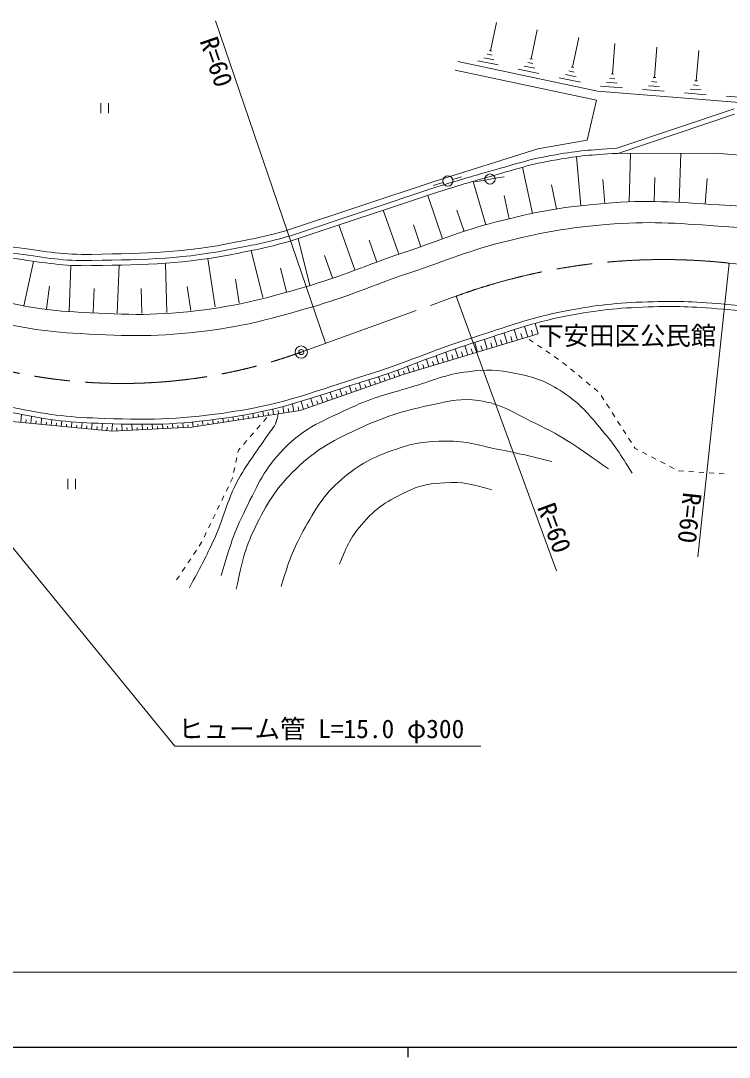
# Model space of a CAD drawing. Units: millimetres, scale not verified. Extents: x 40000 to 680000, y 20000 to 380000.
# Drawn here: x 229937 to 299586, y 204000 to 305837 of the extents above; entities that cross this region are included whole.
import ezdxf
from ezdxf.enums import TextEntityAlignment as Align

# ---------------------------------------------------------------- set-up
doc = ezdxf.new("R2010")
doc.units = ezdxf.units.MM
doc.header["$LTSCALE"] = 1000
doc.header["$PDMODE"] = 32
doc.header["$PDSIZE"] = 500
doc.linetypes.add('CHAIN', pattern=[18.5, 12, -1.5, 3.5, -1.5])
for name, color, linetype, lineweight in [('M-BGD', 7, 'Continuous', 13), ('M-BMK', 2, 'CHAIN', 13), ('M-BMK-SRVR', 3, 'Continuous', 13), ('M-STR-HTXT', 7, 'Continuous', 13), ('M-TTL-BAND', 7, 'Continuous', 25)]:
    doc.layers.add(name, color=color, linetype=linetype, lineweight=lineweight)
doc.styles.add('ＭＳ ゴシック', font='')
doc.styles.get('ＭＳ ゴシック').set_extended_font_data('MS Gothic')

msp = doc.modelspace()

# ---------------------------------------------------------------- linework, layer by layer
at = {"layer": 'M-BGD'}
for p, q in [((276119, 302887), (276702, 305655)), ((280119, 302082), (280718, 304931)), ((284177, 301266), (284794, 304197)), ((288111, 300600), (288351, 303595)), ((276283, 302440), (275789, 302543)), ((276243, 302861), (275996, 302913)), ((292233, 300264), (292472, 303245)), ((296346, 299929), (296583, 302896)), ((272892, 301816), (286643, 298924)), ((276859, 301493), (274881, 301908)), ((276447, 301992), (275459, 302200)), ((280288, 301622), (279779, 301729)), ((280246, 302055), (279992, 302109)), ((286528, 298032), (272643, 300976)), ((280880, 300647), (278845, 301075)), ((280457, 301161), (279439, 301375)), ((284525, 300318), (283478, 300538)), ((284351, 300792), (283828, 300902)), ((284308, 301238), (284047, 301293)), ((288245, 300590), (287977, 300611)), ((284960, 299789), (282866, 300229)), ((289078, 299231), (286939, 299402)), ((288578, 299702), (287508, 299787)), ((288344, 300151), (287810, 300194)), ((292698, 299370), (291633, 299455)), ((292466, 299817), (291933, 299860)), ((292367, 300254), (292100, 300275)), ((296577, 299484), (296047, 299527)), ((296478, 299919), (296213, 299940)), ((286643, 298924), (338220, 294799)), ((293196, 298902), (291067, 299072)), ((297303, 298573), (295184, 298743)), ((296808, 299039), (295748, 299124)), ((301401, 298246), (299292, 298414)), ((237801, 297753), (237801, 296753)), ((238551, 296753), (238551, 297753)), ((285604, 294091), (286528, 298032)), ((288524, 293302), (300079, 297180)), ((288622, 292808), (300105, 296661)), ((280782, 293243), (285604, 294091)), ((270567, 290047), (280782, 293243)), ((284992, 287663), (284584, 292452)), ((288622, 292808), (298245, 292830)), ((289743, 288047), (289886, 292811)), ((294669, 287989), (294815, 292822)), ((298245, 292830), (312275, 291630)), ((280232, 286909), (279276, 291447)), ((272407, 290231), (273275, 290490)), ((275575, 290185), (276559, 290359)), ((276559, 290359), (277453, 290505)), ((292208, 288075), (292279, 290434)), ((297205, 287809), (297412, 290341)), ((256273, 285283), (270567, 290047)), ((256463, 284713), (270756, 289478)), ((271453, 289931), (270483, 289641)), ((275670, 285799), (274405, 290036)), ((275575, 290185), (274576, 290020)), ((282604, 287351), (282107, 289712)), ((287365, 287891), (287166, 290222)), ((256621, 284239), (270915, 289003)), ((271412, 284411), (269951, 288682)), ((277947, 286371), (277463, 288667)), ((267118, 282895), (265579, 287225)), ((273528, 285143), (272818, 287217)), ((262788, 281357), (261219, 285772)), ((269270, 283637), (268533, 285791)), ((258364, 279825), (257209, 284435)), ((264953, 282126), (264184, 284291)), ((253729, 278630), (252573, 283251)), ((230250, 277820), (231185, 282174)), ((249043, 277715), (248320, 282458)), ((260581, 280572), (259796, 282780)), ((234707, 277270), (234877, 281760)), ((239421, 277092), (239599, 281805)), ((244285, 277169), (244157, 282013)), ((256050, 279212), (255469, 281533)), ((251406, 278075), (251046, 280438)), ((232476, 277524), (232753, 279754)), ((237064, 277181), (237153, 279538)), ((241853, 277105), (241788, 279537)), ((246672, 277353), (246311, 279725)), ((299030, 277502), (369042, 270457)), ((299080, 277999), (369095, 270954)), ((280804, 275075), (280495, 276102)), ((267514, 271074), (280804, 275075)), ((277753, 274156), (277456, 275142)), ((278756, 274458), (278454, 275461)), ((279267, 274612), (279113, 275122)), ((279777, 274766), (279470, 275786)), ((280291, 274920), (280136, 275434)), ((274841, 273280), (274559, 274215)), ((275799, 273568), (275512, 274520)), ((276283, 273714), (276137, 274198)), ((276767, 273859), (276476, 274828)), ((277260, 274008), (277112, 274501)), ((278255, 274307), (278104, 274809)), ((280316, 274245), (279901, 274524)), ((281145, 273686), (280731, 273965)), ((271968, 272415), (271718, 273248)), ((272447, 272559), (272313, 273004)), ((272926, 272703), (272658, 273593)), ((273405, 272847), (273266, 273307)), ((273883, 272991), (273607, 273910)), ((274362, 273136), (274221, 273603)), ((275320, 273424), (275176, 273900)), ((281975, 273127), (281560, 273407)), ((269096, 271550), (268897, 272210)), ((269574, 271694), (269466, 272053)), ((270053, 271838), (269837, 272556)), ((270532, 271983), (270415, 272370)), ((271011, 272127), (270777, 272902)), ((271490, 272271), (271364, 272687)), ((282804, 272569), (282389, 272848)), ((283593, 271956), (283208, 272275)), ((257421, 267545), (267514, 271074)), ((266241, 270629), (266046, 271188)), ((266713, 270794), (266617, 271069)), ((267185, 270959), (266993, 271510)), ((267659, 271118), (267569, 271419)), ((268138, 271262), (267957, 271864)), ((268617, 271406), (268518, 271736)), ((284364, 271319), (283979, 271638)), ((285135, 270682), (284750, 271001)), ((262465, 269309), (262245, 269939)), ((263409, 269639), (263196, 270250)), ((263881, 269804), (263778, 270101)), ((264353, 269969), (264146, 270563)), ((264825, 270134), (264725, 270422)), ((265297, 270299), (265096, 270875)), ((265769, 270464), (265672, 270743)), ((285906, 270045), (285521, 270364)), ((259634, 268319), (259391, 269012)), ((260577, 268649), (260342, 269321)), ((261049, 268814), (260936, 269139)), ((261521, 268979), (261294, 269630)), ((261993, 269144), (261883, 269459)), ((262937, 269474), (262831, 269779)), ((286677, 269409), (286292, 269727)), ((287261, 268606), (286991, 269026)), ((255784, 267294), (255688, 267920)), ((256772, 267446), (256663, 268160)), ((257267, 267522), (257207, 267907)), ((257746, 267659), (257488, 268395)), ((258218, 267824), (258093, 268181)), ((258690, 267989), (258440, 268704)), ((259162, 268154), (259040, 268501)), ((260106, 268484), (259988, 268820)), ((287801, 267764), (287531, 268185)), ((229944, 266381), (230019, 267147)), ((230939, 266284), (231006, 266967)), ((246743, 265906), (257421, 267545)), ((250842, 266535), (250785, 266908)), ((251830, 266687), (251770, 267078)), ((252325, 266763), (252292, 266972)), ((252819, 266839), (252754, 267258)), ((253313, 266914), (253279, 267139)), ((253807, 266990), (253738, 267439)), ((253809, 266471), (254139, 266847)), ((254301, 267066), (254260, 267335)), ((254796, 267142), (254713, 267679)), ((255290, 267218), (255242, 267531)), ((256278, 267370), (256223, 267727)), ((288341, 266922), (288071, 267343)), ((229047, 266469), (238933, 265500)), ((230441, 266332), (230475, 266674)), ((231436, 266235), (231466, 266540)), ((231934, 266186), (231994, 266796)), ((232432, 266137), (232458, 266405)), ((232929, 266088), (232982, 266625)), ((233427, 266040), (233452, 266295)), ((233925, 265991), (233975, 266502)), ((234422, 265942), (234448, 266206)), ((234920, 265893), (234972, 266422)), ((235417, 265844), (235444, 266117)), ((235915, 265796), (235968, 266341)), ((236413, 265747), (236442, 266047)), ((236910, 265698), (236969, 266299)), ((237408, 265649), (237440, 265978)), ((237905, 265601), (237970, 266257)), ((238403, 265552), (238438, 265908)), ((238901, 265503), (238970, 266215)), ((238933, 265500), (246743, 265906)), ((239400, 265524), (239383, 265849)), ((239899, 265550), (239865, 266200)), ((240399, 265576), (240383, 265866)), ((240898, 265602), (240868, 266183)), ((241397, 265628), (241384, 265884)), ((241897, 265654), (241870, 266166)), ((242396, 265680), (242383, 265921)), ((242895, 265706), (242870, 266188)), ((243395, 265732), (243382, 265966)), ((243894, 265758), (243870, 266226)), ((244393, 265784), (244381, 266011)), ((244892, 265809), (244869, 266264)), ((245392, 265835), (245380, 266069)), ((245891, 265861), (245867, 266328)), ((246390, 265887), (246378, 266126)), ((246888, 265928), (246816, 266399)), ((247383, 266004), (247352, 266201)), ((247877, 266080), (247816, 266475)), ((248371, 266156), (248343, 266341)), ((248865, 266231), (248808, 266601)), ((249359, 266307), (249331, 266493)), ((249854, 266383), (249796, 266755)), ((250348, 266459), (250319, 266646)), ((251336, 266611), (251306, 266806)), ((253149, 265720), (253479, 266096)), ((288881, 266081), (288611, 266502)), ((252488, 264969), (252818, 265345)), ((289421, 265239), (289151, 265660)), ((289961, 264398), (289691, 264818)), ((251330, 263651), (251498, 263842)), ((251828, 264218), (252158, 264594)), ((290339, 263809), (290231, 263977)), ((290606, 263671), (290339, 263809)), ((251073, 262433), (251176, 262922)), ((251279, 263411), (251330, 263651)), ((291493, 263210), (291050, 263440)), ((292381, 262749), (291937, 262979)), ((250867, 261454), (250970, 261943)), ((293268, 262288), (292825, 262519)), ((294156, 261827), (293712, 262058)), ((234564, 260819), (234564, 259819)), ((235314, 259819), (235314, 260819)), ((250565, 260508), (250748, 260889)), ((250748, 260889), (250764, 260965)), ((295100, 261569), (294601, 261600)), ((296098, 261507), (295599, 261538)), ((297096, 261445), (296597, 261476)), ((298094, 261382), (297595, 261413)), ((299092, 261320), (298593, 261351)), ((250131, 259607), (250348, 260058)), ((249697, 258707), (249914, 259157)), ((249263, 257806), (249480, 258256)), ((248828, 256905), (249046, 257355)), ((248394, 256004), (248611, 256454)), ((247686, 254534), (247743, 254653)), ((247960, 255103), (248177, 255554)), ((246927, 253396), (247204, 253812)), ((247482, 254228), (247686, 254534)), ((246372, 252564), (246650, 252980)), ((245818, 251731), (246095, 252148)), ((245263, 250899), (245540, 251315))]:
    msp.add_line(p, q, dxfattribs=at)
for centre in [(271927, 290091), (276065, 290282)]:
    msp.add_circle(centre, 500, dxfattribs=at)
for points, knots in [([(270756, 289478), (273134, 290215), (273769, 290401), (275713, 290946), (278363, 291687), (279829, 292221), (282543, 292677), (284859, 293067), (285724, 293140), (288524, 293302)], [0, 0, 0, 0, 1, 1, 1, 2, 2, 2, 3, 3, 3, 3]), ([(270915, 289003), (273280, 289736), (273911, 289922), (275846, 290463), (278479, 291200), (279934, 291729), (282630, 292184), (284950, 292575), (285817, 292646), (288622, 292808)], [0, 0, 0, 0, 1, 1, 1, 2, 2, 2, 3, 3, 3, 3]), ([(215277, 282615), (220380, 280455), (222043, 279657), (226625, 278599), (230196, 277773), (232241, 277378), (235902, 277183), (240621, 276933), (243312, 276833), (247998, 277448), (251898, 277959), (254042, 278573), (257821, 279666), (261670, 280778), (263713, 281756), (267509, 283035), (271354, 284329), (273446, 285279), (277384, 286252), (281201, 287195), (283399, 287555), (287318, 287887), (291702, 288258), (294190, 288026), (298581, 287743), (301768, 287537), (302864, 287436), (306720, 286963)], [0, 0, 0, 0, 1, 1, 1, 2, 2, 2, 3, 3, 3, 4, 4, 4, 5, 5, 5, 6, 6, 6, 7, 7, 7, 8, 8, 8, 9, 9, 9, 9]), ([(214419, 280715), (219680, 278489), (221395, 277669), (226117, 276575), (229831, 275714), (231959, 275306), (235767, 275103), (240638, 274843), (243415, 274746), (248252, 275375), (252279, 275900), (254485, 276563), (258393, 277665), (262285, 278763), (264339, 279776), (268172, 281066), (271951, 282338), (274006, 283274), (277877, 284228), (281566, 285138), (283689, 285486), (287474, 285807), (291751, 286171), (294179, 285960), (298461, 285667), (301601, 285453), (302688, 285344), (306476, 284845)], [0, 0, 0, 0, 1, 1, 1, 2, 2, 2, 3, 3, 3, 4, 4, 4, 5, 5, 5, 6, 6, 6, 7, 7, 7, 8, 8, 8, 9, 9, 9, 9]), ([(217896, 286210), (219853, 285423), (220447, 285226), (222115, 284693), (225005, 283771), (226673, 283345), (229678, 282931), (232484, 282544), (234069, 282226), (236901, 282280), (242549, 282387), (245772, 282394), (251310, 283509), (253336, 283917), (254088, 284041), (256463, 284713)], [0, 0, 0, 0, 1, 1, 1, 2, 2, 2, 3, 3, 3, 4, 4, 4, 5, 5, 5, 5]), ([(218151, 286753), (220069, 285984), (220651, 285792), (222286, 285270), (225146, 284357), (226798, 283934), (229773, 283525), (232543, 283144), (234107, 282828), (236903, 282882), (242512, 282990), (245715, 282996), (251216, 284103), (253204, 284503), (253942, 284624), (256273, 285283)], [0, 0, 0, 0, 1, 1, 1, 2, 2, 2, 3, 3, 3, 4, 4, 4, 5, 5, 5, 5]), ([(217684, 285757), (219672, 284956), (220277, 284755), (221973, 284213), (224887, 283283), (226569, 282854), (229598, 282436), (232435, 282044), (234037, 281724), (236900, 281778), (242579, 281885), (245820, 281893), (251389, 283014), (253446, 283428), (254210, 283555), (256621, 284239)], [0, 0, 0, 0, 1, 1, 1, 2, 2, 2, 3, 3, 3, 4, 4, 4, 5, 5, 5, 5]), ([(217206, 271622), (219418, 270654), (220092, 270401), (221988, 269743), (224927, 268723), (226646, 268354), (229693, 267732), (232960, 267065), (234842, 266877), (238174, 266762), (243109, 266593), (245919, 266671), (250798, 267432), (256027, 268248), (258815, 269430), (263868, 271004), (267975, 272283), (270153, 273365), (274254, 274658), (277861, 275796), (279845, 276623), (283559, 277333), (286660, 277926), (288438, 278105), (291593, 278217), (294517, 278322), (295590, 278256), (299080, 277999)], [0, 0, 0, 0, 1, 1, 1, 2, 2, 2, 3, 3, 3, 4, 4, 4, 5, 5, 5, 6, 6, 6, 7, 7, 7, 8, 8, 8, 9, 9, 9, 9]), ([(217087, 271129), (219261, 270178), (219944, 269922), (221833, 269267), (224796, 268238), (226529, 267866), (229601, 267239), (232898, 266566), (234797, 266376), (238159, 266261), (243131, 266090), (245963, 266168), (250878, 266935), (256135, 267756), (258937, 268945), (264018, 270526), (268125, 271805), (270304, 272888), (274406, 274182), (277992, 275312), (279964, 276135), (283656, 276841), (286727, 277428), (288488, 277605), (291613, 277717), (294509, 277820), (295573, 277755), (299030, 277502)], [0, 0, 0, 0, 1, 1, 1, 2, 2, 2, 3, 3, 3, 4, 4, 4, 5, 5, 5, 6, 6, 6, 7, 7, 7, 8, 8, 8, 9, 9, 9, 9]), ([(249645, 251348), (250541, 254383), (250850, 255412), (252043, 257836), (253257, 260300), (253879, 261820), (255805, 263778), (257957, 265965), (259735, 266561), (262511, 267867), (264669, 268882), (266007, 269144), (268290, 269830), (270467, 270484), (271648, 271093), (273906, 271357), (275726, 271569), (276799, 271558), (278595, 271193), (280505, 270805), (281595, 270402), (283229, 269339), (284997, 268190), (285739, 267188), (287100, 265577), (288392, 264047), (288807, 263390), (290044, 261379)], [0, 0, 0, 0, 1, 1, 1, 2, 2, 2, 3, 3, 3, 4, 4, 4, 5, 5, 5, 6, 6, 6, 7, 7, 7, 8, 8, 8, 9, 9, 9, 9]), ([(251117, 249985), (251753, 252948), (251983, 254101), (253188, 256473), (254337, 258732), (255121, 260006), (256950, 261761), (259133, 263856), (260738, 264656), (263493, 265905), (266118, 267094), (267704, 267552), (270526, 268140), (272221, 268493), (273227, 268762), (274942, 268521), (277260, 268197), (278391, 267296), (280503, 266286), (283488, 264858), (284492, 264064), (287700, 261816)], [0, 0, 0, 0, 1, 1, 1, 2, 2, 2, 3, 3, 3, 4, 4, 4, 5, 5, 5, 6, 6, 6, 7, 7, 7, 7]), ([(246511, 250129), (247655, 252201), (247964, 252802), (248801, 254563), (249940, 256961), (250107, 258522), (251381, 260851), (252320, 262568), (253071, 263394), (254144, 265031), (254501, 265576), (254836, 265817), (255051, 266432), (255159, 266742), (255208, 266920), (255247, 267211)], [0, 0, 0, 0, 1, 1, 1, 2, 2, 2, 3, 3, 3, 4, 4, 4, 5, 5, 5, 5]), ([(255533, 250257), (256313, 252790), (256611, 253698), (257714, 255709), (258899, 257872), (259610, 259167), (261475, 260780), (263264, 262326), (264534, 262940), (266764, 263724), (268617, 264375), (269761, 264513), (271725, 264542), (273861, 264572), (275027, 264081), (277123, 263669), (279095, 263282), (279754, 263120), (282139, 262524)], [0, 0, 0, 0, 1, 1, 1, 2, 2, 2, 3, 3, 3, 4, 4, 4, 5, 5, 5, 6, 6, 6, 6]), ([(261257, 252438), (262030, 254341), (262425, 255174), (263656, 256582), (265099, 258231), (266301, 258824), (268290, 259744), (269496, 260301), (270292, 260355), (271616, 260453), (273442, 260588), (274266, 260283), (276250, 259744)], [0, 0, 0, 0, 1, 1, 1, 2, 2, 2, 3, 3, 3, 4, 4, 4, 4])]:
    msp.add_open_spline(points, degree=3, knots=knots, dxfattribs=at)
at = {"layer": 'M-BMK'}
for p, q in [((299581, 282020), (396479, 271409)), ((257511, 273282), (272715, 278769))]:
    msp.add_line(p, q, dxfattribs=at)
for centre, radius, start, end in [((293107, 222893), 59481, 83.75123, 110.0494), ((239887, 322121), 51922, 245.5836, 289.84298)]:
    msp.add_arc(centre, radius, start, end, dxfattribs=at)
at = {"layer": 'M-BMK-SRVR'}
msp.add_circle((257511, 273282), 600, dxfattribs=at)
msp.add_point((257511, 273282), dxfattribs=at)
at = {"layer": 'M-STR-HTXT'}
for p, q in [((259901, 274144), (249080, 305837)), ((299582, 282020), (296501, 253180)), ((272749, 278781), (282617, 251794)), ((213963, 272618), (245080, 234580)), ((245080, 234580), (275177, 234580)), ((85925, 212376), (549159, 212376))]:
    msp.add_line(p, q, dxfattribs=at)
at = {"layer": 'M-TTL-BAND'}
for p, q in [((40000, 205000), (579000, 205000)), ((268000, 205000), (268000, 204000))]:
    msp.add_line(p, q, dxfattribs=at)

# ---------------------------------------------------------------- texts
at = {"layer": 'M-BGD', "style": 'ＭＳ ゴシック'}
msp.add_text('下安田区公民館', height=1833, dxfattribs=at).set_placement((289556, 274898), align=Align.MIDDLE_CENTER)
at = {"layer": 'M-STR-HTXT', "style": 'ＭＳ ゴシック'}
for rotation, p in [(288.851, (249176, 301797)), (263.903, (295698, 256991)), (290.085, (282395, 256009))]:
    msp.add_text('R=60', height=1833, rotation=rotation, dxfattribs=at).set_placement(p, align=Align.MIDDLE_CENTER)
msp.add_text('ヒューム管 L=15.0 φ300', height=1833, dxfattribs=at).set_placement((259480, 234803), align=Align.BOTTOM_CENTER)

doc.saveas('drawing.dxf')
